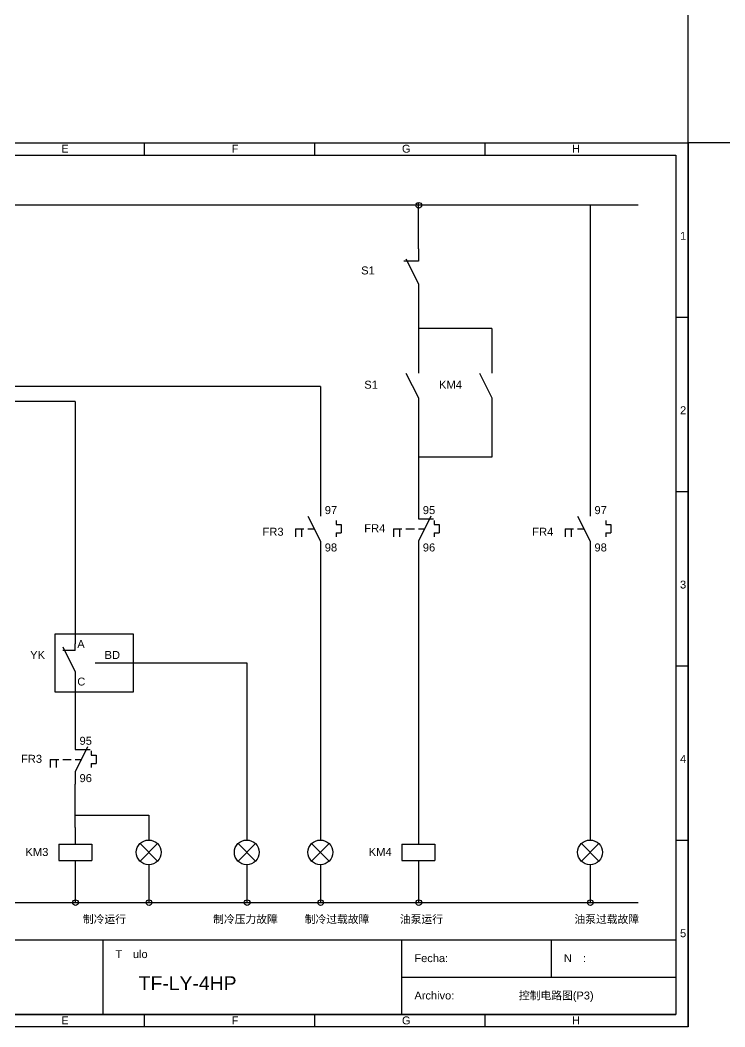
# Model space of a CAD drawing. Extents: x 0 to 654, y 8 to 419.
# Drawn here: x 183.3 to 327, y 8.2 to 213.6 of the extents above; entities that cross this region are included whole.
import ezdxf

# ---------------------------------------------------------------- set-up
doc = ezdxf.new("R2010")
doc.units = 0
doc.layers.get('0').update_dxf_attribs({"linetype": 'CONTINUOUS'})

msp = doc.modelspace()

# ---------------------------------------------------------------- linework, layer by layer
at = {"color": 14}
for p, q in [((264.54, 166.91), (264.54, 176.36)), ((279.54, 150.68), (264.54, 150.68)), ((244.54, 138.8), (99.56, 138.8)), ((194.54, 135.8), (96.56, 135.8)), ((279.54, 124.42), (264.54, 124.42)), ((206.47, 82.5), (229.54, 82.5)), ((194.54, 48.86), (194.54, 57.69))]:
    msp.add_line(p, q, dxfattribs=at)
for p, q in [((264.54, 164.37), (261.54, 164.37)), ((248.8, 110.71), (248.8, 108.99)), ((303.8, 110.71), (303.8, 108.99)), ((194.54, 85.02), (192, 85.02)), ((198.62, 82.5), (206.47, 82.5))]:
    msp.add_line(p, q)
for points in [[(319.54, 238.56), (369.54, 238.56), (369.54, 188.56), (319.54, 188.56)], [(206.47, 88.31), (190.42, 88.31), (190.42, 76.55), (206.47, 76.55)]]:
    msp.add_lwpolyline(points, close=True)
at = {"color": 94}
for points in [[(208.6, 188.56), (208.6, 186.02)], [(243.34, 188.56), (243.34, 186.02)], [(278.07, 188.56), (278.07, 186.02)], [(317, 153), (319.54, 153)], [(317, 117.44), (319.54, 117.44)], [(317, 81.88), (319.54, 81.88)], [(317, 46.32), (319.54, 46.32)], [(208.6, 10.76), (208.6, 8.22)], [(243.34, 10.76), (243.34, 8.22)], [(278.07, 10.76), (278.07, 8.22)]]:
    msp.add_lwpolyline(points, dxfattribs=at)
at = {"color": 14}
msp.add_lwpolyline([(176.41, 175.86), (309.38, 175.86)], dxfattribs=at)
at = {"color": 5}
for points in [[(194.54, 38.7), (194.54, 33.62)], [(209.54, 38.7), (209.54, 33.62)], [(229.54, 38.7), (229.54, 33.62)], [(244.54, 38.7), (244.54, 33.62)], [(264.54, 38.7), (264.54, 33.62)], [(299.54, 38.7), (299.54, 33.62)], [(45.22, 33.62), (222.13, 33.62)], [(222.13, 33.62), (309.38, 33.62)]]:
    msp.add_lwpolyline(points, dxfattribs=at)
at = {"color": 94}
for points in [[(35.06, 188.56), (35.06, 188.56), (319.54, 188.56), (319.54, 188.56)], [(319.54, 188.56), (319.54, 188.56), (319.54, 8.22), (319.54, 8.22)], [(319.54, 8.22), (319.54, 8.22), (319.54, 188.56), (319.54, 188.56)], [(37.6, 186.02), (37.6, 186.02), (317, 186.02), (317, 186.02)], [(317, 186.02), (317, 186.02), (317, 10.76), (317, 10.76)], [(37.6, 26), (37.6, 26), (317, 26), (317, 26)], [(200.16, 26), (200.16, 26), (200.16, 10.76), (200.16, 10.76)], [(261.12, 26), (261.12, 26), (261.12, 10.76), (261.12, 10.76)], [(291.6, 26), (291.6, 26), (291.6, 18.38), (291.6, 18.38)], [(317, 26), (317, 26), (317, 10.76), (317, 10.76)], [(261.12, 18.38), (261.12, 18.38), (317, 18.38), (317, 18.38)], [(317, 10.76), (317, 10.76), (37.6, 10.76), (37.6, 10.76)], [(37.6, 10.76), (37.6, 10.76), (317, 10.76), (317, 10.76)], [(319.54, 8.22), (319.54, 8.22), (35.06, 8.22), (35.06, 8.22)]]:
    msp.add_open_spline(points, degree=3, dxfattribs=at)
at = {"color": 14}
for points in [[(265.18, 175.8), (265.18, 176.11), (264.92, 176.37), (264.6, 176.37), (264.29, 176.37), (264.03, 176.11), (264.03, 175.8), (264.03, 175.48), (264.29, 175.23), (264.6, 175.23), (264.92, 175.23), (265.18, 175.48), (265.18, 175.8), (265.18, 175.8), (265.18, 175.8), (265.18, 175.8)], [(265.18, 175.8), (265.18, 176.11), (264.92, 176.37), (264.6, 176.37), (264.29, 176.37), (264.03, 176.11), (264.03, 175.8), (264.03, 175.48), (264.29, 175.23), (264.6, 175.23), (264.92, 175.23), (265.18, 175.48), (265.18, 175.8), (265.18, 175.8), (265.18, 175.8), (265.18, 175.8)], [(265.18, 175.8), (265.18, 176.11), (264.92, 176.37), (264.6, 176.37), (264.29, 176.37), (264.03, 176.11), (264.03, 175.8), (264.03, 175.48), (264.29, 175.23), (264.6, 175.23), (264.92, 175.23), (265.18, 175.48), (265.18, 175.8), (265.18, 175.8), (265.18, 175.8), (265.18, 175.8)], [(265.18, 175.8), (265.18, 176.11), (264.92, 176.37), (264.6, 176.37), (264.29, 176.37), (264.03, 176.11), (264.03, 175.8), (264.03, 175.48), (264.29, 175.23), (264.6, 175.23), (264.92, 175.23), (265.18, 175.48), (265.18, 175.8), (265.18, 175.8), (265.18, 175.8), (265.18, 175.8)], [(195.18, 33.56), (195.18, 33.87), (194.92, 34.13), (194.6, 34.13), (194.29, 34.13), (194.03, 33.87), (194.03, 33.56), (194.03, 33.24), (194.29, 32.99), (194.6, 32.99), (194.92, 32.99), (195.18, 33.24), (195.18, 33.56), (195.18, 33.56), (195.18, 33.56), (195.18, 33.56)], [(195.18, 33.56), (195.18, 33.87), (194.92, 34.13), (194.6, 34.13), (194.29, 34.13), (194.03, 33.87), (194.03, 33.56), (194.03, 33.24), (194.29, 32.99), (194.6, 32.99), (194.92, 32.99), (195.18, 33.24), (195.18, 33.56), (195.18, 33.56), (195.18, 33.56), (195.18, 33.56)], [(195.18, 33.56), (195.18, 33.87), (194.92, 34.13), (194.6, 34.13), (194.29, 34.13), (194.03, 33.87), (194.03, 33.56), (194.03, 33.24), (194.29, 32.99), (194.6, 32.99), (194.92, 32.99), (195.18, 33.24), (195.18, 33.56), (195.18, 33.56), (195.18, 33.56), (195.18, 33.56)], [(195.18, 33.56), (195.18, 33.87), (194.92, 34.13), (194.6, 34.13), (194.29, 34.13), (194.03, 33.87), (194.03, 33.56), (194.03, 33.24), (194.29, 32.99), (194.6, 32.99), (194.92, 32.99), (195.18, 33.24), (195.18, 33.56), (195.18, 33.56), (195.18, 33.56), (195.18, 33.56)], [(210.18, 33.56), (210.18, 33.87), (209.92, 34.13), (209.6, 34.13), (209.29, 34.13), (209.03, 33.87), (209.03, 33.56), (209.03, 33.24), (209.29, 32.99), (209.6, 32.99), (209.92, 32.99), (210.18, 33.24), (210.18, 33.56), (210.18, 33.56), (210.18, 33.56), (210.18, 33.56)], [(210.18, 33.56), (210.18, 33.87), (209.92, 34.13), (209.6, 34.13), (209.29, 34.13), (209.03, 33.87), (209.03, 33.56), (209.03, 33.24), (209.29, 32.99), (209.6, 32.99), (209.92, 32.99), (210.18, 33.24), (210.18, 33.56), (210.18, 33.56), (210.18, 33.56), (210.18, 33.56)], [(210.18, 33.56), (210.18, 33.87), (209.92, 34.13), (209.6, 34.13), (209.29, 34.13), (209.03, 33.87), (209.03, 33.56), (209.03, 33.24), (209.29, 32.99), (209.6, 32.99), (209.92, 32.99), (210.18, 33.24), (210.18, 33.56), (210.18, 33.56), (210.18, 33.56), (210.18, 33.56)], [(210.18, 33.56), (210.18, 33.87), (209.92, 34.13), (209.6, 34.13), (209.29, 34.13), (209.03, 33.87), (209.03, 33.56), (209.03, 33.24), (209.29, 32.99), (209.6, 32.99), (209.92, 32.99), (210.18, 33.24), (210.18, 33.56), (210.18, 33.56), (210.18, 33.56), (210.18, 33.56)], [(230.18, 33.56), (230.18, 33.87), (229.92, 34.13), (229.6, 34.13), (229.29, 34.13), (229.03, 33.87), (229.03, 33.56), (229.03, 33.24), (229.29, 32.99), (229.6, 32.99), (229.92, 32.99), (230.18, 33.24), (230.18, 33.56), (230.18, 33.56), (230.18, 33.56), (230.18, 33.56)], [(230.18, 33.56), (230.18, 33.87), (229.92, 34.13), (229.6, 34.13), (229.29, 34.13), (229.03, 33.87), (229.03, 33.56), (229.03, 33.24), (229.29, 32.99), (229.6, 32.99), (229.92, 32.99), (230.18, 33.24), (230.18, 33.56), (230.18, 33.56), (230.18, 33.56), (230.18, 33.56)], [(230.18, 33.56), (230.18, 33.87), (229.92, 34.13), (229.6, 34.13), (229.29, 34.13), (229.03, 33.87), (229.03, 33.56), (229.03, 33.24), (229.29, 32.99), (229.6, 32.99), (229.92, 32.99), (230.18, 33.24), (230.18, 33.56), (230.18, 33.56), (230.18, 33.56), (230.18, 33.56)], [(230.18, 33.56), (230.18, 33.87), (229.92, 34.13), (229.6, 34.13), (229.29, 34.13), (229.03, 33.87), (229.03, 33.56), (229.03, 33.24), (229.29, 32.99), (229.6, 32.99), (229.92, 32.99), (230.18, 33.24), (230.18, 33.56), (230.18, 33.56), (230.18, 33.56), (230.18, 33.56)], [(245.18, 33.56), (245.18, 33.87), (244.92, 34.13), (244.6, 34.13), (244.29, 34.13), (244.03, 33.87), (244.03, 33.56), (244.03, 33.24), (244.29, 32.99), (244.6, 32.99), (244.92, 32.99), (245.18, 33.24), (245.18, 33.56), (245.18, 33.56), (245.18, 33.56), (245.18, 33.56)], [(245.18, 33.56), (245.18, 33.87), (244.92, 34.13), (244.6, 34.13), (244.29, 34.13), (244.03, 33.87), (244.03, 33.56), (244.03, 33.24), (244.29, 32.99), (244.6, 32.99), (244.92, 32.99), (245.18, 33.24), (245.18, 33.56), (245.18, 33.56), (245.18, 33.56), (245.18, 33.56)], [(245.18, 33.56), (245.18, 33.87), (244.92, 34.13), (244.6, 34.13), (244.29, 34.13), (244.03, 33.87), (244.03, 33.56), (244.03, 33.24), (244.29, 32.99), (244.6, 32.99), (244.92, 32.99), (245.18, 33.24), (245.18, 33.56), (245.18, 33.56), (245.18, 33.56), (245.18, 33.56)], [(245.18, 33.56), (245.18, 33.87), (244.92, 34.13), (244.6, 34.13), (244.29, 34.13), (244.03, 33.87), (244.03, 33.56), (244.03, 33.24), (244.29, 32.99), (244.6, 32.99), (244.92, 32.99), (245.18, 33.24), (245.18, 33.56), (245.18, 33.56), (245.18, 33.56), (245.18, 33.56)], [(265.18, 33.56), (265.18, 33.87), (264.92, 34.13), (264.6, 34.13), (264.29, 34.13), (264.03, 33.87), (264.03, 33.56), (264.03, 33.24), (264.29, 32.99), (264.6, 32.99), (264.92, 32.99), (265.18, 33.24), (265.18, 33.56), (265.18, 33.56), (265.18, 33.56), (265.18, 33.56)], [(265.18, 33.56), (265.18, 33.87), (264.92, 34.13), (264.6, 34.13), (264.29, 34.13), (264.03, 33.87), (264.03, 33.56), (264.03, 33.24), (264.29, 32.99), (264.6, 32.99), (264.92, 32.99), (265.18, 33.24), (265.18, 33.56), (265.18, 33.56), (265.18, 33.56), (265.18, 33.56)], [(265.18, 33.56), (265.18, 33.87), (264.92, 34.13), (264.6, 34.13), (264.29, 34.13), (264.03, 33.87), (264.03, 33.56), (264.03, 33.24), (264.29, 32.99), (264.6, 32.99), (264.92, 32.99), (265.18, 33.24), (265.18, 33.56), (265.18, 33.56), (265.18, 33.56), (265.18, 33.56)], [(265.18, 33.56), (265.18, 33.87), (264.92, 34.13), (264.6, 34.13), (264.29, 34.13), (264.03, 33.87), (264.03, 33.56), (264.03, 33.24), (264.29, 32.99), (264.6, 32.99), (264.92, 32.99), (265.18, 33.24), (265.18, 33.56), (265.18, 33.56), (265.18, 33.56), (265.18, 33.56)], [(300.18, 33.56), (300.18, 33.87), (299.92, 34.13), (299.6, 34.13), (299.29, 34.13), (299.03, 33.87), (299.03, 33.56), (299.03, 33.24), (299.29, 32.99), (299.6, 32.99), (299.92, 32.99), (300.18, 33.24), (300.18, 33.56), (300.18, 33.56), (300.18, 33.56), (300.18, 33.56)], [(300.18, 33.56), (300.18, 33.87), (299.92, 34.13), (299.6, 34.13), (299.29, 34.13), (299.03, 33.87), (299.03, 33.56), (299.03, 33.24), (299.29, 32.99), (299.6, 32.99), (299.92, 32.99), (300.18, 33.24), (300.18, 33.56), (300.18, 33.56), (300.18, 33.56), (300.18, 33.56)], [(300.18, 33.56), (300.18, 33.87), (299.92, 34.13), (299.6, 34.13), (299.29, 34.13), (299.03, 33.87), (299.03, 33.56), (299.03, 33.24), (299.29, 32.99), (299.6, 32.99), (299.92, 32.99), (300.18, 33.24), (300.18, 33.56), (300.18, 33.56), (300.18, 33.56), (300.18, 33.56)], [(300.18, 33.56), (300.18, 33.87), (299.92, 34.13), (299.6, 34.13), (299.29, 34.13), (299.03, 33.87), (299.03, 33.56), (299.03, 33.24), (299.29, 32.99), (299.6, 32.99), (299.92, 32.99), (300.18, 33.24), (300.18, 33.56), (300.18, 33.56), (300.18, 33.56), (300.18, 33.56)]]:
    msp.add_open_spline(points, degree=3, knots=[0, 0, 0, 0, 1, 1, 1, 2, 2, 2, 3, 3, 3, 4, 4, 4, 5, 5, 5, 5], dxfattribs=at)
for points in [[(299.54, 175.86), (299.54, 118.17), (299.54, 114.9), (299.54, 114.9)], [(264.54, 157.25), (264.54, 151.1), (264.54, 144.11), (264.54, 144.11)], [(279.54, 150.68), (279.54, 146.99), (279.54, 144.11), (279.54, 144.11)], [(244.54, 138.8), (244.54, 118.17), (244.54, 114.9), (244.54, 114.9)], [(194.54, 135.8), (194.54, 86.37), (194.54, 86.37), (194.54, 86.37)], [(264.54, 133.95), (264.54, 114.9), (264.54, 114.9), (264.54, 114.9)], [(279.54, 133.95), (279.54, 133.95), (279.54, 129.18), (279.54, 124.42)], [(244.54, 104.74), (244.54, 104.74), (244.54, 48.86), (244.54, 48.86)], [(264.54, 104.74), (264.54, 53.16), (264.54, 48.86), (264.54, 48.86)], [(299.54, 104.74), (299.54, 104.74), (299.54, 46.32), (299.54, 46.32)], [(229.54, 82.5), (229.54, 66.92), (229.54, 48.86), (229.54, 48.86)], [(194.54, 78.11), (194.54, 78.11), (194.54, 67.85), (194.54, 67.85)], [(194.54, 51.4), (194.54, 51.4), (209.54, 51.4), (209.54, 51.4)], [(209.54, 51.4), (209.54, 51.4), (209.54, 48.86), (209.54, 48.86)]]:
    msp.add_open_spline(points, degree=3, dxfattribs=at)
at = {"color": 0}
for points in [[(264.54, 166.91), (264.54, 166.91), (264.54, 164.37), (264.54, 164.37)], [(262, 164.87), (262, 164.87), (264.54, 159.79), (264.54, 159.79)], [(264.54, 159.79), (264.54, 159.79), (264.54, 157.25), (264.54, 157.25)], [(264.54, 144.11), (264.54, 144.11), (264.54, 141.57), (264.54, 141.57)], [(279.54, 144.11), (279.54, 144.11), (279.54, 141.57), (279.54, 141.57)], [(262, 141.57), (262, 141.57), (264.54, 136.49), (264.54, 136.49)], [(277, 141.57), (277, 141.57), (279.54, 136.49), (279.54, 136.49)], [(264.54, 136.49), (264.54, 136.49), (264.54, 133.95), (264.54, 133.95)], [(279.54, 136.49), (279.54, 136.49), (279.54, 133.95), (279.54, 133.95)], [(244.54, 114.9), (244.54, 114.9), (244.54, 112.36), (244.54, 112.36)], [(264.54, 114.9), (264.54, 114.9), (264.54, 112.36), (264.54, 112.36)], [(299.54, 114.9), (299.54, 114.9), (299.54, 112.36), (299.54, 112.36)], [(242, 112.36), (242, 112.36), (244.54, 107.28), (244.54, 107.28)], [(247.78, 111.53), (247.78, 111.53), (247.78, 110.71), (247.78, 110.71)], [(267.08, 112.36), (267.08, 112.36), (264.54, 107.28), (264.54, 107.28)], [(264.54, 112.36), (264.54, 112.36), (264.54, 111.85), (264.54, 111.85)], [(264.54, 111.85), (264.54, 111.85), (267.59, 111.85), (267.59, 111.85)], [(267.78, 111.53), (267.78, 111.53), (267.78, 110.71), (267.78, 110.71)], [(297, 112.36), (297, 112.36), (299.54, 107.28), (299.54, 107.28)], [(302.78, 111.53), (302.78, 111.53), (302.78, 110.71), (302.78, 110.71)], [(239.46, 109.82), (239.46, 109.82), (241.18, 109.82), (241.18, 109.82)], [(239.46, 109.82), (239.46, 109.82), (239.46, 108.17), (239.46, 108.17)], [(240.67, 109.82), (240.67, 109.82), (240.67, 108.17), (240.67, 108.17)], [(242, 109.82), (242, 109.82), (243.33, 109.82), (243.33, 109.82)], [(247.78, 110.71), (247.78, 110.71), (248.8, 110.71), (248.8, 110.71)], [(247.78, 108.99), (247.78, 108.99), (248.8, 108.99), (248.8, 108.99)], [(247.78, 108.99), (247.78, 108.99), (247.78, 108.17), (247.78, 108.17)], [(259.46, 109.82), (259.46, 109.82), (261.18, 109.82), (261.18, 109.82)], [(259.46, 109.82), (259.46, 109.82), (259.46, 108.17), (259.46, 108.17)], [(260.67, 109.82), (260.67, 109.82), (260.67, 108.17), (260.67, 108.17)], [(262, 109.82), (262, 109.82), (263.72, 109.82), (263.72, 109.82)], [(264.54, 109.82), (264.54, 109.82), (265.87, 109.82), (265.87, 109.82)], [(267.78, 110.71), (267.78, 110.71), (268.8, 110.71), (268.8, 110.71)], [(267.78, 108.99), (267.78, 108.99), (268.8, 108.99), (268.8, 108.99)], [(267.78, 108.99), (267.78, 108.99), (267.78, 108.17), (267.78, 108.17)], [(268.8, 110.71), (268.8, 110.71), (268.8, 108.99), (268.8, 108.99)], [(294.46, 109.82), (294.46, 109.82), (296.18, 109.82), (296.18, 109.82)], [(294.46, 109.82), (294.46, 109.82), (294.46, 108.17), (294.46, 108.17)], [(295.67, 109.82), (295.67, 109.82), (295.67, 108.17), (295.67, 108.17)], [(297, 109.82), (297, 109.82), (298.33, 109.82), (298.33, 109.82)], [(302.78, 110.71), (302.78, 110.71), (303.8, 110.71), (303.8, 110.71)], [(302.78, 108.99), (302.78, 108.99), (303.8, 108.99), (303.8, 108.99)], [(302.78, 108.99), (302.78, 108.99), (302.78, 108.17), (302.78, 108.17)], [(244.54, 107.28), (244.54, 107.28), (244.54, 104.74), (244.54, 104.74)], [(264.54, 107.28), (264.54, 107.28), (264.54, 104.74), (264.54, 104.74)], [(299.54, 107.28), (299.54, 107.28), (299.54, 104.74), (299.54, 104.74)], [(194.54, 85.02), (194.54, 85.02), (194.54, 86.37), (194.54, 86.37)], [(192, 85.73), (192, 85.73), (194.54, 80.65), (194.54, 80.65)], [(194.54, 80.65), (194.54, 80.65), (194.54, 78.11), (194.54, 78.11)], [(194.54, 67.85), (194.54, 67.85), (194.54, 65.31), (194.54, 65.31)], [(197.08, 65.31), (197.08, 65.31), (194.54, 60.23), (194.54, 60.23)], [(194.54, 65.31), (194.54, 65.31), (194.54, 64.81), (194.54, 64.81)], [(194.54, 64.81), (194.54, 64.81), (197.59, 64.81), (197.59, 64.81)], [(197.78, 64.49), (197.78, 64.49), (197.78, 63.66), (197.78, 63.66)], [(197.78, 63.66), (197.78, 63.66), (198.8, 63.66), (198.8, 63.66)], [(198.8, 63.66), (198.8, 63.66), (198.8, 61.95), (198.8, 61.95)], [(189.46, 62.77), (189.46, 62.77), (191.18, 62.77), (191.18, 62.77)], [(189.46, 62.77), (189.46, 62.77), (189.46, 61.12), (189.46, 61.12)], [(190.67, 62.77), (190.67, 62.77), (190.67, 61.12), (190.67, 61.12)], [(192, 62.77), (192, 62.77), (193.72, 62.77), (193.72, 62.77)], [(194.54, 62.77), (194.54, 62.77), (195.87, 62.77), (195.87, 62.77)], [(197.78, 61.95), (197.78, 61.95), (198.8, 61.95), (198.8, 61.95)], [(197.78, 61.95), (197.78, 61.95), (197.78, 61.12), (197.78, 61.12)], [(194.54, 60.23), (194.54, 60.23), (194.54, 57.69), (194.54, 57.69)], [(194.54, 48.86), (194.54, 48.86), (194.54, 46.32), (194.54, 46.32)], [(209.54, 48.86), (209.54, 48.86), (209.54, 46.32), (209.54, 46.32)], [(229.54, 48.86), (229.54, 48.86), (229.54, 46.32), (229.54, 46.32)], [(244.54, 48.86), (244.54, 48.86), (244.54, 46.32), (244.54, 46.32)], [(264.54, 48.86), (264.54, 48.86), (264.54, 46.32), (264.54, 46.32)], [(191.18, 45.49), (191.18, 45.49), (197.91, 45.49), (197.91, 45.49)], [(191.18, 45.49), (191.18, 45.49), (191.18, 42.13), (191.18, 42.13)], [(194.54, 46.32), (194.54, 46.32), (194.54, 45.49), (194.54, 45.49)], [(197.91, 45.49), (197.91, 45.49), (197.91, 42.13), (197.91, 42.13)], [(207.7, 45.69), (207.7, 45.69), (211.38, 41.94), (211.38, 41.94)], [(207.7, 41.94), (207.7, 41.94), (211.38, 45.69), (211.38, 45.69)], [(227.7, 45.69), (227.7, 45.69), (231.38, 41.94), (231.38, 41.94)], [(227.7, 41.94), (227.7, 41.94), (231.38, 45.69), (231.38, 45.69)], [(242.7, 45.69), (242.7, 45.69), (246.38, 41.94), (246.38, 41.94)], [(242.7, 41.94), (242.7, 41.94), (246.38, 45.69), (246.38, 45.69)], [(261.18, 45.49), (261.18, 45.49), (267.91, 45.49), (267.91, 45.49)], [(261.18, 45.49), (261.18, 45.49), (261.18, 42.13), (261.18, 42.13)], [(264.54, 46.32), (264.54, 46.32), (264.54, 45.49), (264.54, 45.49)], [(267.91, 45.49), (267.91, 45.49), (267.91, 42.13), (267.91, 42.13)], [(297.7, 45.69), (297.7, 45.69), (301.38, 41.94), (301.38, 41.94)], [(297.7, 41.94), (297.7, 41.94), (301.38, 45.69), (301.38, 45.69)], [(191.18, 42.13), (191.18, 42.13), (197.91, 42.13), (197.91, 42.13)], [(194.54, 42.13), (194.54, 42.13), (194.54, 41.24), (194.54, 41.24)], [(194.54, 41.24), (194.54, 41.24), (194.54, 38.7), (194.54, 38.7)], [(209.54, 41.24), (209.54, 41.24), (209.54, 38.7), (209.54, 38.7)], [(229.54, 41.24), (229.54, 41.24), (229.54, 38.7), (229.54, 38.7)], [(244.54, 41.24), (244.54, 41.24), (244.54, 38.7), (244.54, 38.7)], [(261.18, 42.13), (261.18, 42.13), (267.91, 42.13), (267.91, 42.13)], [(264.54, 42.13), (264.54, 42.13), (264.54, 41.24), (264.54, 41.24)], [(264.54, 41.24), (264.54, 41.24), (264.54, 38.7), (264.54, 38.7)], [(299.54, 41.24), (299.54, 41.24), (299.54, 38.7), (299.54, 38.7)]]:
    msp.add_open_spline(points, degree=3, dxfattribs=at)
for points in [[(212.08, 43.84), (212.08, 45.24), (210.94, 46.32), (209.54, 46.32), (208.14, 46.32), (207, 45.24), (207, 43.84), (207, 42.45), (208.14, 41.3), (209.54, 41.3), (210.94, 41.3), (212.08, 42.45), (212.08, 43.84), (212.08, 43.84), (212.08, 43.84), (212.08, 43.84)], [(232.08, 43.84), (232.08, 45.24), (230.94, 46.32), (229.54, 46.32), (228.14, 46.32), (227, 45.24), (227, 43.84), (227, 42.45), (228.14, 41.3), (229.54, 41.3), (230.94, 41.3), (232.08, 42.45), (232.08, 43.84), (232.08, 43.84), (232.08, 43.84), (232.08, 43.84)], [(247.08, 43.84), (247.08, 45.24), (245.94, 46.32), (244.54, 46.32), (243.14, 46.32), (242, 45.24), (242, 43.84), (242, 42.45), (243.14, 41.3), (244.54, 41.3), (245.94, 41.3), (247.08, 42.45), (247.08, 43.84), (247.08, 43.84), (247.08, 43.84), (247.08, 43.84)], [(302.08, 43.84), (302.08, 45.24), (300.94, 46.32), (299.54, 46.32), (298.14, 46.32), (297, 45.24), (297, 43.84), (297, 42.45), (298.14, 41.3), (299.54, 41.3), (300.94, 41.3), (302.08, 42.45), (302.08, 43.84), (302.08, 43.84), (302.08, 43.84), (302.08, 43.84)]]:
    msp.add_open_spline(points, degree=3, knots=[0, 0, 0, 0, 1, 1, 1, 2, 2, 2, 3, 3, 3, 4, 4, 4, 5, 5, 5, 5], dxfattribs=at)

# ---------------------------------------------------------------- texts
at = {"color": 94, "attachment_point": 1}
for s, insert, char_height in [('{\\fHelvetica|b0|i0|c0|p1;E}', (191.71, 188.14), 1.611), ('{\\fHelvetica|b0|i0|c0|p1;F}', (226.45, 188.14), 1.611), ('{\\fHelvetica|b0|i0|c0|p1;G}', (261.18, 188.14), 1.611), ('{\\fHelvetica|b0|i0|c0|p1;H}', (295.85, 188.14), 1.611), ('{\\fHelvetica|b0|i0|c0|p1;1}', (317.89, 170.36), 1.611), ('{\\fHelvetica|b0|i0|c0|p1;2}', (317.89, 134.8), 1.611), ('{\\fHelvetica|b0|i0|c0|p1;3}', (317.89, 99.24), 1.611), ('{\\fHelvetica|b0|i0|c0|p1;4}', (317.89, 63.68), 1.611), ('{\\fSimSun|b0|i0|c134|p2;制冷运行}', (196.12, 30.98), 1.611), ('{\\fSimSun|b0|i0|c134|p2;制冷压力故障}', (222.68, 30.98), 1.611), ('{\\fSimSun|b0|i0|c134|p2;制冷过载故障}', (241.35, 30.98), 1.611), ('{\\fSimSun|b0|i0|c134|p2;油泵运行}', (260.76, 30.98), 1.611), ('{\\fSimSun|b0|i0|c134|p2;油泵过载故障}', (296.35, 30.98), 1.611), ('{\\fHelvetica|b0|i0|c0|p1;5}', (317.89, 28.12), 1.611), ('{\\fHelvetica|b0|i0|c0|p1;T}', (202.76, 23.86), 1.611), ('{\\fHelvetica|b0|i0|c0|p1;ulo}', (206.32, 23.86), 1.611), ('{\\fHelvetica|b0|i0|c0|p1;Fecha:}', (263.72, 23.04), 1.611), ('{\\fHelvetica|b0|i0|c0|p1;N}', (294.2, 23.04), 1.611), ('{\\fHelvetica|b0|i0|c0|p1;:}', (298.07, 23.04), 1.611), ('{\\fHelvetica|b0|i0|c0|p2;TF-L\\fHelvetica|b0|i0|c134|p2;Y\\fHelvetica|b0|i0|c0|p2;-\\fHelvetica|b0|i0|c134|p2;4H\\fHelvetica|b0|i0|c0|p2;P}', (207.49, 18.54), 2.82677), ('{\\fHelvetica|b0|i0|c0|p1;Archivo:}', (263.72, 15.42), 1.611), ('{\\fHelvetica|b0|i0|c0|p1;E}', (191.71, 10.34), 1.611), ('{\\fHelvetica|b0|i0|c0|p1;F}', (226.45, 10.34), 1.611), ('{\\fHelvetica|b0|i0|c0|p1;G}', (261.18, 10.34), 1.611), ('{\\fHelvetica|b0|i0|c0|p1;H}', (295.85, 10.34), 1.611)]:
    msp.add_mtext(s, dxfattribs=dict(at, insert=insert, char_height=char_height))
at = {"color": 0, "attachment_point": 1}
for s, insert, char_height in [('{\\fHelvetica|b0|i0|c0|p1;  \\fHelvetica|b0|i0|c134|p1;S\\fHelvetica|b0|i0|c0|p1;1}', (251.59, 163.32), 1.6324), ('{\\fHelvetica|b0|i0|c0|p1; }', (206.66, 146.89), 1.6324), ('{\\fHelvetica|b0|i0|c0|p1; }', (252.38, 146.89), 1.6324), ('{\\fHelvetica|b0|i0|c0|p1;   S1}', (251.59, 140.01), 1.6324), ('{\\fHelvetica|b0|i0|c0|p1;   \\fHelvetica|b0|i0|c134|p1;KM4}', (266.83, 140.01), 1.6324), ('{\\fHelvetica|b0|i0|c0|p1; }', (206.66, 139.27), 1.6324), ('{\\fHelvetica|b0|i0|c0|p1; }', (252.38, 139.27), 1.6324), ('{\\fHelvetica|b0|i0|c0|p1; }', (206.66, 126.57), 1.6324), ('{\\fHelvetica|b0|i0|c0|p1; }', (216.82, 126.57), 1.6324), ('{\\fHelvetica|b0|i0|c0|p1; }', (252.38, 126.57), 1.6324), ('{\\fHelvetica|b0|i0|c0|p1; }', (262.54, 126.57), 1.6324), ('{\\fHelvetica|b0|i0|c0|p1; }', (206.66, 118.95), 1.6324), ('{\\fHelvetica|b0|i0|c0|p1; }', (216.82, 118.95), 1.6324), ('{\\fHelvetica|b0|i0|c0|p1; }', (252.38, 118.95), 1.6324), ('{\\fHelvetica|b0|i0|c0|p1; }', (262.54, 118.95), 1.6324), ('{\\fHelvetica|b0|i0|c0|p1;97}', (245.43, 114.44), 1.6324), ('{\\fHelvetica|b0|i0|c0|p1;95}', (265.43, 114.44), 1.6324), ('{\\fHelvetica|b0|i0|c0|p1;97}', (300.43, 114.44), 1.6324), ('{\\fHelvetica|b0|i0|c0|p1;  FR\\fHelvetica|b0|i0|c134|p1;3}', (231.47, 110.03), 1.6324), ('{\\fHelvetica|b0|i0|c0|p1;  FR\\fHelvetica|b0|i0|c134|p1;4}', (252.22, 110.75), 1.6324), ('{\\fHelvetica|b0|i0|c0|p1;  FR\\fHelvetica|b0|i0|c134|p1;4}', (286.47, 110.03), 1.6324), ('{\\fHelvetica|b0|i0|c0|p1;98}', (245.43, 106.82), 1.6324), ('{\\fHelvetica|b0|i0|c0|p1;96}', (265.43, 106.82), 1.6324), ('{\\fHelvetica|b0|i0|c0|p1;98}', (300.43, 106.82), 1.6324), ('{\\fHelvetica|b0|i0|c134|p1;A}', (194.98, 87.12), 1.611), ('{\\fHelvetica|b0|i0|c134|p1;YK}', (185.36, 84.89), 1.6324), ('{\\fHelvetica|b0|i0|c134|p1;BD}', (200.53, 84.89), 1.6324), ('{\\fHelvetica|b0|i0|c134|p1;C}', (194.98, 79.46), 1.611), ('{\\fHelvetica|b0|i0|c0|p1;95}', (195.43, 67.39), 1.6324), ('{\\fHelvetica|b0|i0|c0|p1;  FR\\fHelvetica|b0|i0|c134|p1;3}', (182.22, 63.71), 1.6324), ('{\\fHelvetica|b0|i0|c0|p1;96}', (195.43, 59.77), 1.6324), ('{\\fHelvetica|b0|i0|c0|p1;  KM\\fHelvetica|b0|i0|c134|p1;3}', (183.13, 44.71), 1.6324), ('{\\fHelvetica|b0|i0|c0|p1;  KM\\fHelvetica|b0|i0|c134|p1;4}', (253.13, 44.71), 1.6324), ('{\\fHelvetica|b0|i0|c0|p1; }', (191.42, 40.21), 1.6324), ('{\\fHelvetica|b0|i0|c0|p1; }', (206.66, 40.21), 1.6324), ('{\\fHelvetica|b0|i0|c0|p1; }', (221.9, 40.21), 1.6324), ('{\\fHelvetica|b0|i0|c0|p1; }', (237.14, 40.21), 1.6324), ('{\\fHelvetica|b0|i0|c0|p1; }', (252.38, 40.21), 1.6324), ('{\\fHelvetica|b0|i0|c0|p1; }', (267.62, 40.21), 1.6324), ('{\\fHelvetica|b0|i0|c0|p1; }', (191.42, 32.59), 1.6324), ('{\\fHelvetica|b0|i0|c0|p1; }', (206.66, 32.59), 1.6324), ('{\\fHelvetica|b0|i0|c0|p1; }', (221.9, 32.59), 1.6324), ('{\\fHelvetica|b0|i0|c0|p1; }', (237.14, 32.59), 1.6324), ('{\\fHelvetica|b0|i0|c0|p1; }', (252.38, 32.59), 1.6324), ('{\\fHelvetica|b0|i0|c0|p1; }', (267.62, 32.59), 1.6324)]:
    msp.add_mtext(s, dxfattribs=dict(at, insert=insert, char_height=char_height))
at = {"color": 94, "insert": (285.03, 15.42), "char_height": 1.61095, "width": 20.2376, "attachment_point": 1}
msp.add_mtext('{\\fSimSun|b0|i0|c134|p2;控制电路图\\fHelvetica|b0|i0|c0|p1;(P\\fHelvetica|b0|i0|c134|p1;3\\fHelvetica|b0|i0|c0|p1;)}', dxfattribs=at)

doc.saveas('drawing.dxf')
